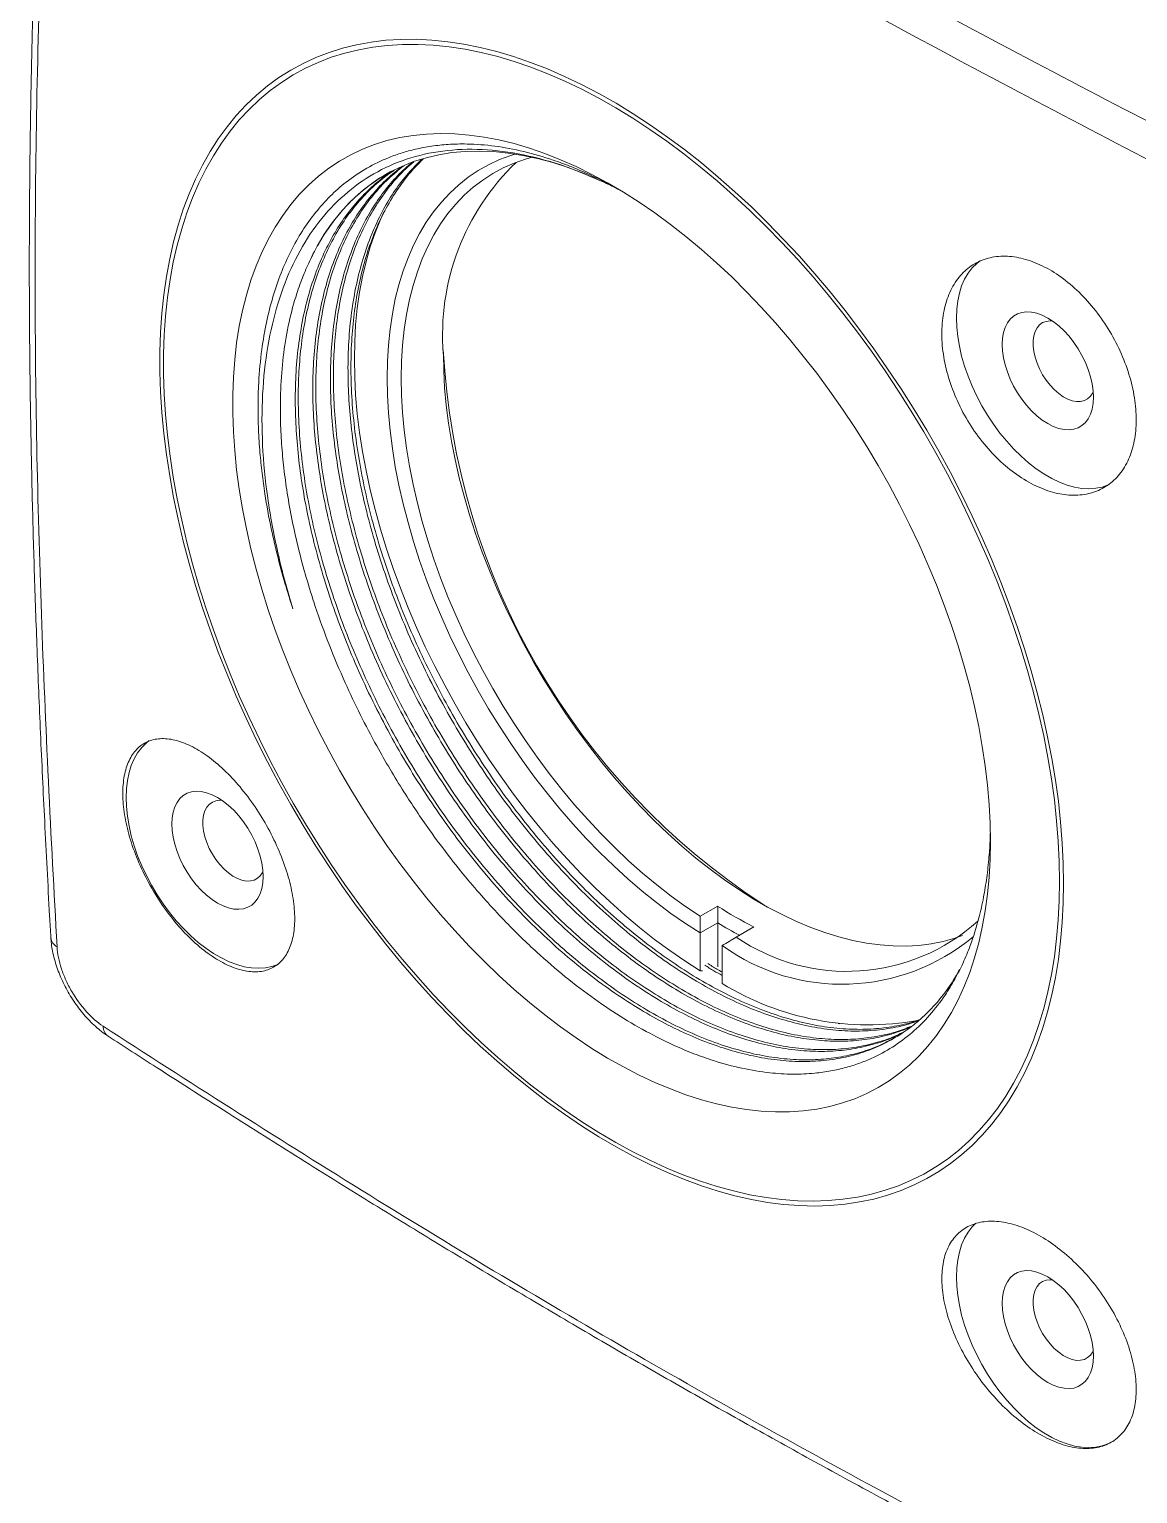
# Model space of a CAD drawing. Header units: inches. Extents: x 0.1 to 10.9, y 0 to 8.5.
# Drawn here: x 8.433 to 10.105, y 5.013 to 7.222 of the extents above; entities that cross this region are included whole.
import ezdxf

# ---------------------------------------------------------------- set-up
doc = ezdxf.new("R2010")
doc.units = ezdxf.units.IN
doc.header["$MEASUREMENT"] = 0

msp = doc.modelspace()

# ---------------------------------------------------------------- linework, layer by layer
at = {"color": 7, "linetype": 'Continuous', "lineweight": 18}
for p, q in [((8.9632, 6.9364), (8.9588, 6.9257)), ((9.4451, 5.8843), (9.4716, 5.8996)), ((9.4717, 5.8744), (9.4452, 5.8591)), ((9.4452, 5.8591), (9.4452, 5.8021)), ((9.4452, 5.8591), (9.4452, 5.8591)), ((9.4717, 5.8744), (9.4717, 5.8744)), ((9.4717, 5.8744), (9.4717, 5.8082)), ((9.5262, 5.8681), (9.4997, 5.8527)), ((9.4783, 5.84), (9.4783, 5.783)), ((9.4783, 5.84), (9.4783, 5.84)), ((9.4452, 5.8021), (9.4486, 5.8018)), ((9.6535, 5.7224), (9.6561, 5.722))]:
    msp.add_line(p, q, dxfattribs=at)
at = {"color": 7, "linetype": 'Continuous', "lineweight": 18, "flags": 128}
for points in [[(9.9935, 5.9337), (9.993, 5.904), (9.9915, 5.8749), (9.989, 5.8465), (9.9856, 5.8188), (9.9811, 5.7918), (9.9757, 5.7656), (9.9694, 5.7402), (9.9621, 5.7157), (9.9538, 5.692), (9.9446, 5.6693), (9.9345, 5.6475), (9.9235, 5.6267), (9.9116, 5.607), (9.8989, 5.5882), (9.8852, 5.5706), (9.8708, 5.554), (9.8555, 5.5386), (9.8395, 5.5243), (9.8227, 5.5111), (9.8051, 5.4992), (9.7869, 5.4884), (9.7679, 5.4789), (9.7483, 5.4706), (9.728, 5.4635), (9.7072, 5.4577), (9.6857, 5.4532), (9.6638, 5.4499), (9.6413, 5.4479), (9.6183, 5.4471), (9.5949, 5.4477), (9.5711, 5.4495), (9.5469, 5.4526), (9.5224, 5.4569), (9.4976, 5.4626), (9.4725, 5.4694), (9.4471, 5.4775), (9.4216, 5.4869), (9.3959, 5.4975), (9.3701, 5.5092), (9.3442, 5.5222), (9.3182, 5.5363), (9.2923, 5.5516), (9.2663, 5.568), (9.2405, 5.5855), (9.2147, 5.604), (9.1891, 5.6237), (9.1637, 5.6443), (9.1384, 5.6659), (9.1134, 5.6885), (9.0888, 5.712), (9.0644, 5.7364), (9.0404, 5.7617), (9.0168, 5.7878), (8.9936, 5.8147), (8.9709, 5.8423), (8.9486, 5.8706), (8.9269, 5.8996), (8.9058, 5.9291), (8.8852, 5.9593), (8.8653, 5.99), (8.846, 6.0212), (8.8274, 6.0529), (8.8095, 6.0849), (8.7923, 6.1173), (8.7759, 6.15), (8.7602, 6.1829), (8.7453, 6.2161), (8.7313, 6.2494), (8.7181, 6.2828), (8.7058, 6.3163), (8.6943, 6.3498), (8.6838, 6.3833), (8.6741, 6.4167), (8.6654, 6.45), (8.6576, 6.4831), (8.6508, 6.5159), (8.6449, 6.5485), (8.64, 6.5808), (8.636, 6.6127), (8.6331, 6.6442), (8.6311, 6.6752), (8.6301, 6.7057), (8.6301, 6.7357), (8.6311, 6.7651), (8.6331, 6.7939), (8.636, 6.8219), (8.64, 6.8493), (8.6449, 6.8759), (8.6508, 6.9017), (8.6576, 6.9267), (8.6654, 6.9508), (8.6741, 6.974), (8.6838, 6.9962), (8.6943, 7.0175), (8.7058, 7.0378), (8.7181, 7.057), (8.7313, 7.0752), (8.7453, 7.0924), (8.7602, 7.1084), (8.7759, 7.1232), (8.7923, 7.137), (8.8095, 7.1495), (8.8274, 7.1609), (8.846, 7.171), (8.8653, 7.1799), (8.8852, 7.1876), (8.9058, 7.1941), (8.9269, 7.1992), (8.9486, 7.2032), (8.9709, 7.2058), (8.9936, 7.2072), (9.0168, 7.2073), (9.0404, 7.2061), (9.0644, 7.2036), (9.0888, 7.1999), (9.1134, 7.1949), (9.1384, 7.1887), (9.1637, 7.1812), (9.1891, 7.1724), (9.2147, 7.1625), (9.2405, 7.1513), (9.2663, 7.1389), (9.2923, 7.1254), (9.3182, 7.1107), (9.3442, 7.0949), (9.3701, 7.0779), (9.3959, 7.0599), (9.4216, 7.0408), (9.4471, 7.0207), (9.4725, 6.9995), (9.4976, 6.9774), (9.5224, 6.9543), (9.5469, 6.9304), (9.5711, 6.9055), (9.5949, 6.8799), (9.6183, 6.8534), (9.6413, 6.8261), (9.6638, 6.7982), (9.6857, 6.7695), (9.7072, 6.7402), (9.728, 6.7103), (9.7483, 6.6799), (9.7679, 6.6489), (9.7869, 6.6175), (9.8051, 6.5857), (9.8227, 6.5535), (9.8395, 6.5209), (9.8555, 6.4881), (9.8708, 6.455), (9.8852, 6.4218), (9.8989, 6.3884), (9.9116, 6.3549), (9.9235, 6.3214), (9.9345, 6.2879), (9.9446, 6.2545), (9.9538, 6.2211), (9.9621, 6.188), (9.9694, 6.155), (9.9757, 6.1222), (9.9811, 6.0898), (9.9856, 6.0577), (9.989, 6.026), (9.9915, 5.9947), (9.993, 5.964), (9.9935, 5.9337)], [(9.9874, 5.9369), (9.9869, 5.9669), (9.9854, 5.9974), (9.983, 6.0284), (9.9796, 6.0599), (9.9752, 6.0917), (9.9698, 6.1238), (9.9635, 6.1563), (9.9563, 6.189), (9.9481, 6.2219), (9.939, 6.255), (9.9289, 6.2881), (9.918, 6.3213), (9.9062, 6.3546), (9.8936, 6.3877), (9.8801, 6.4208), (9.8658, 6.4538), (9.8506, 6.4866), (9.8347, 6.5191), (9.8181, 6.5514), (9.8007, 6.5833), (9.7825, 6.6149), (9.7637, 6.6461), (9.7443, 6.6767), (9.7242, 6.7069), (9.7035, 6.7366), (9.6823, 6.7656), (9.6605, 6.794), (9.6382, 6.8217), (9.6155, 6.8487), (9.5923, 6.875), (9.5686, 6.9005), (9.5447, 6.9251), (9.5203, 6.9488), (9.4957, 6.9717), (9.4708, 6.9936), (9.4457, 7.0146), (9.4204, 7.0345), (9.3949, 7.0535), (9.3693, 7.0714), (9.3436, 7.0882), (9.3179, 7.1039), (9.2922, 7.1184), (9.2665, 7.1319), (9.2408, 7.1441), (9.2153, 7.1552), (9.1899, 7.1651), (9.1647, 7.1737), (9.1397, 7.1812), (9.1149, 7.1874), (9.0904, 7.1923), (9.0663, 7.196), (9.0425, 7.1984), (9.019, 7.1996), (8.9961, 7.1995), (8.9735, 7.1981), (8.9515, 7.1955), (8.93, 7.1916), (8.909, 7.1865), (8.8886, 7.1801), (8.8689, 7.1725), (8.8497, 7.1637), (8.8313, 7.1536), (8.8135, 7.1423), (8.7965, 7.1299), (8.7802, 7.1163), (8.7647, 7.1016), (8.7499, 7.0857), (8.736, 7.0687), (8.7229, 7.0507), (8.7107, 7.0316), (8.6994, 7.0115), (8.6889, 6.9904), (8.6793, 6.9683), (8.6707, 6.9453), (8.663, 6.9214), (8.6562, 6.8966), (8.6503, 6.8711), (8.6455, 6.8447), (8.6416, 6.8176), (8.6386, 6.7897), (8.6367, 6.7612), (8.6357, 6.7321), (8.6357, 6.7024), (8.6367, 6.6721), (8.6386, 6.6413), (8.6416, 6.6101), (8.6455, 6.5785), (8.6503, 6.5465), (8.6562, 6.5142), (8.663, 6.4816), (8.6707, 6.4488), (8.6793, 6.4158), (8.6889, 6.3827), (8.6994, 6.3495), (8.7107, 6.3163), (8.7229, 6.2831), (8.736, 6.2499), (8.7499, 6.2169), (8.7647, 6.184), (8.7802, 6.1513), (8.7965, 6.1189), (8.8135, 6.0868), (8.8313, 6.0551), (8.8497, 6.0237), (8.8689, 5.9928), (8.8886, 5.9623), (8.909, 5.9324), (8.93, 5.9031), (8.9515, 5.8743), (8.9735, 5.8463), (8.9961, 5.8189), (9.019, 5.7923), (9.0425, 5.7664), (9.0663, 5.7413), (9.0904, 5.7171), (9.1149, 5.6938), (9.1397, 5.6714), (9.1647, 5.65), (9.1899, 5.6295), (9.2153, 5.6101), (9.2408, 5.5917), (9.2665, 5.5743), (9.2922, 5.5581), (9.3179, 5.5429), (9.3436, 5.5289), (9.3693, 5.5161), (9.3949, 5.5044), (9.4204, 5.4939), (9.4457, 5.4847), (9.4708, 5.4766), (9.4957, 5.4698), (9.5203, 5.4642), (9.5447, 5.4599), (9.5686, 5.4568), (9.5923, 5.455), (9.6155, 5.4545), (9.6382, 5.4552), (9.6605, 5.4572), (9.6823, 5.4605), (9.7035, 5.465), (9.7242, 5.4708), (9.7443, 5.4778), (9.7637, 5.486), (9.7825, 5.4954), (9.8007, 5.5061), (9.8181, 5.5179), (9.8347, 5.531), (9.8506, 5.5451), (9.8658, 5.5605), (9.8801, 5.5769), (9.8936, 5.5944), (9.9062, 5.613), (9.918, 5.6326), (9.9289, 5.6532), (9.939, 5.6748), (9.9481, 5.6973), (9.9563, 5.7208), (9.9635, 5.7451), (9.9698, 5.7703), (9.9752, 5.7963), (9.9796, 5.823), (9.983, 5.8505), (9.9854, 5.8787), (9.9869, 5.9075), (9.9874, 5.9369)], [(9.8832, 5.9971), (9.8827, 5.9699), (9.8812, 5.9433), (9.8787, 5.9174), (9.8753, 5.8923), (9.8708, 5.8678), (9.8654, 5.8442), (9.8591, 5.8214), (9.8518, 5.7995), (9.8436, 5.7785), (9.8344, 5.7584), (9.8243, 5.7393), (9.8134, 5.7213), (9.8016, 5.7042), (9.7889, 5.6883), (9.7754, 5.6735), (9.7611, 5.6598), (9.746, 5.6473), (9.7302, 5.6359), (9.7136, 5.6257), (9.6964, 5.6168), (9.6785, 5.609), (9.6599, 5.6026), (9.6407, 5.5973), (9.621, 5.5934), (9.6008, 5.5907), (9.58, 5.5893), (9.5588, 5.5891), (9.5371, 5.5903), (9.5151, 5.5927), (9.4927, 5.5964), (9.4699, 5.6013), (9.447, 5.6075), (9.4237, 5.615), (9.4003, 5.6237), (9.3768, 5.6336), (9.3531, 5.6447), (9.3293, 5.657), (9.3055, 5.6704), (9.2818, 5.685), (9.258, 5.7007), (9.2344, 5.7175), (9.2109, 5.7353), (9.1876, 5.7542), (9.1645, 5.774), (9.1416, 5.7948), (9.1191, 5.8165), (9.0968, 5.8392), (9.075, 5.8626), (9.0535, 5.8869), (9.0325, 5.9119), (9.012, 5.9376), (8.992, 5.9641), (8.9726, 5.9911), (8.9537, 6.0187), (8.9355, 6.0469), (8.9179, 6.0755), (8.901, 6.1046), (8.8848, 6.1341), (8.8693, 6.1639), (8.8546, 6.194), (8.8407, 6.2243), (8.8276, 6.2548), (8.8154, 6.2854), (8.804, 6.3161), (8.7935, 6.3468), (8.7839, 6.3775), (8.7752, 6.4081), (8.7674, 6.4385), (8.7606, 6.4688), (8.7547, 6.4988), (8.7498, 6.5285), (8.7458, 6.5578), (8.7429, 6.5868), (8.7409, 6.6153), (8.7399, 6.6433), (8.7399, 6.6708), (8.7409, 6.6977), (8.7429, 6.7239), (8.7458, 6.7495), (8.7498, 6.7743), (8.7547, 6.7983), (8.7606, 6.8215), (8.7674, 6.8439), (8.7752, 6.8654), (8.7839, 6.8859), (8.7935, 6.9055), (8.804, 6.9241), (8.8154, 6.9416), (8.8276, 6.9581), (8.8407, 6.9735), (8.8546, 6.9877), (8.8693, 7.0008), (8.8848, 7.0128), (8.901, 7.0236), (8.9179, 7.0331), (8.9355, 7.0415), (8.9537, 7.0486), (8.9726, 7.0544), (8.992, 7.059), (9.012, 7.0623), (9.0325, 7.0644), (9.0535, 7.0652), (9.075, 7.0647), (9.0968, 7.0629), (9.1191, 7.0598), (9.1416, 7.0555), (9.1645, 7.0499), (9.1876, 7.0431), (9.2109, 7.035), (9.2344, 7.0257), (9.258, 7.0152), (9.2818, 7.0035), (9.3055, 6.9907), (9.3293, 6.9767), (9.3531, 6.9615), (9.3768, 6.9453), (9.4003, 6.928), (9.4237, 6.9096), (9.447, 6.8903), (9.4699, 6.8699), (9.4927, 6.8487), (9.5151, 6.8265), (9.5371, 6.8034), (9.5588, 6.7796), (9.58, 6.7549), (9.6008, 6.7295), (9.621, 6.7035), (9.6407, 6.6767), (9.6599, 6.6494), (9.6785, 6.6215), (9.6964, 6.5931), (9.7136, 6.5642), (9.7302, 6.5349), (9.746, 6.5053), (9.7611, 6.4753), (9.7754, 6.4451), (9.7889, 6.4147), (9.8016, 6.3841), (9.8134, 6.3535), (9.8243, 6.3228), (9.8344, 6.2921), (9.8436, 6.2614), (9.8518, 6.2309), (9.8591, 6.2006), (9.8654, 6.1704), (9.8708, 6.1406), (9.8753, 6.111), (9.8787, 6.0818), (9.8812, 6.0531), (9.8827, 6.0248), (9.8832, 5.9971)], [(9.2924, 6.9949), (9.269, 7.0049), (9.2458, 7.0137), (9.2227, 7.0212), (9.1999, 7.0273), (9.1774, 7.0322), (9.1553, 7.0357), (9.1335, 7.0378), (9.1121, 7.0387), (9.0912, 7.0382), (9.0707, 7.0363), (9.0509, 7.0331), (9.0316, 7.0286), (9.0129, 7.0227), (8.9949, 7.0156), (8.9775, 7.0071), (8.9609, 6.9974), (8.9451, 6.9864), (8.93, 6.9741), (8.9157, 6.9607), (8.9023, 6.946), (8.8898, 6.9302), (8.8781, 6.9132), (8.8674, 6.8952), (8.8576, 6.8761)], [(9.4452, 5.8591), (9.4231, 5.8733), (9.4011, 5.8886), (9.3793, 5.9049), (9.3576, 5.9223), (9.3361, 5.9407), (9.3149, 5.9601), (9.294, 5.9804), (9.2734, 6.0016), (9.2532, 6.0236), (9.2334, 6.0464), (9.2141, 6.07), (9.1953, 6.0943), (9.177, 6.1192), (9.1594, 6.1447), (9.1423, 6.1708), (9.1259, 6.1974), (9.1102, 6.2244), (9.0952, 6.2518), (9.081, 6.2795), (9.0675, 6.3075), (9.0548, 6.3358), (9.043, 6.3641), (9.032, 6.3926), (9.0219, 6.4212), (9.0127, 6.4497), (9.0044, 6.4781), (8.9971, 6.5064), (8.9907, 6.5346), (8.9852, 6.5624), (8.9808, 6.59), (8.9773, 6.6172), (8.9748, 6.644), (8.9733, 6.6703), (8.9728, 6.6961), (8.9733, 6.7214), (8.9748, 6.746), (8.9773, 6.7699), (8.9808, 6.7931), (8.9852, 6.8155), (8.9907, 6.8371), (8.9971, 6.8578), (9.0044, 6.8776), (9.0127, 6.8965), (9.0219, 6.9144), (9.032, 6.9313), (9.043, 6.9471), (9.0548, 6.9618), (9.0675, 6.9754), (9.081, 6.9879), (9.0952, 6.9992), (9.1102, 7.0093), (9.1259, 7.0181), (9.1423, 7.0258), (9.1594, 7.0321), (9.1658, 7.0342)], [(9.1915, 7.0293), (9.1816, 7.0265), (9.1645, 7.0205), (9.148, 7.0132), (9.1322, 7.0048), (9.1172, 6.995), (9.1028, 6.9841), (9.0893, 6.972), (9.0766, 6.9587), (9.0647, 6.9443), (9.0536, 6.9288), (9.0435, 6.9122), (9.0342, 6.8946), (9.0259, 6.8759), (9.0185, 6.8564), (9.012, 6.8359), (9.0065, 6.8145), (9.002, 6.7923), (8.9985, 6.7693), (8.996, 6.7456), (8.9945, 6.7212), (8.994, 6.6961), (8.9945, 6.6705), (8.996, 6.6444), (8.9985, 6.6178), (9.002, 6.5907), (9.0065, 6.5633), (9.012, 6.5356), (9.0185, 6.5077), (9.0259, 6.4796), (9.0342, 6.4513), (9.0435, 6.423), (9.0536, 6.3947), (9.0647, 6.3664), (9.0766, 6.3383), (9.0893, 6.3103), (9.1028, 6.2825), (9.1172, 6.2551), (9.1322, 6.2279), (9.148, 6.2012), (9.1645, 6.175), (9.1816, 6.1492), (9.1993, 6.1241), (9.2176, 6.0995), (9.2364, 6.0757), (9.2558, 6.0525), (9.2756, 6.0301), (9.2957, 6.0086), (9.3163, 5.9879), (9.3372, 5.9681), (9.3584, 5.9493), (9.3798, 5.9315), (9.4014, 5.9147), (9.4232, 5.8989), (9.4451, 5.8843)], [(8.9688, 6.948), (8.9629, 6.9353), (8.9547, 6.9152), (8.9474, 6.8941), (8.9411, 6.8722), (8.9357, 6.8495), (8.9313, 6.8259), (8.9279, 6.8016), (8.9254, 6.7766), (8.924, 6.7509), (8.9235, 6.7246), (8.924, 6.6977), (8.9254, 6.6704), (8.9279, 6.6425), (8.9313, 6.6142), (8.9357, 6.5856), (8.9411, 6.5566), (8.9474, 6.5274), (8.9547, 6.498), (8.9629, 6.4684), (8.972, 6.4387), (8.982, 6.409), (8.9929, 6.3793), (9.0046, 6.3497), (9.0172, 6.3201), (9.0305, 6.2908), (9.0447, 6.2616), (9.0597, 6.2328), (9.0753, 6.2042), (9.0917, 6.1761), (9.1088, 6.1484), (9.1265, 6.1212), (9.1448, 6.0945), (9.1637, 6.0684), (9.1831, 6.0429), (9.2031, 6.0181), (9.2235, 5.9941), (9.2443, 5.9708), (9.2656, 5.9483), (9.2872, 5.9266), (9.3092, 5.9059), (9.3314, 5.8861), (9.3538, 5.8672), (9.3765, 5.8494), (9.3993, 5.8326), (9.4222, 5.8168), (9.4452, 5.8021)], [(9.8675, 6.8731), (9.8624, 6.8692), (9.8554, 6.8623), (9.8493, 6.8543), (9.844, 6.8453), (9.8397, 6.8353), (9.8362, 6.8243), (9.8338, 6.8126), (9.8323, 6.8), (9.8318, 6.7868), (9.8323, 6.773), (9.8338, 6.7587), (9.8362, 6.7441), (9.8397, 6.7292), (9.844, 6.7141), (9.8493, 6.699), (9.8554, 6.684), (9.8624, 6.6691), (9.8701, 6.6545), (9.8786, 6.6403), (9.8877, 6.6265), (9.8974, 6.6133), (9.9076, 6.6009), (9.9183, 6.5891), (9.9293, 6.5783), (9.9406, 6.5683), (9.9522, 6.5594), (9.9638, 6.5515), (9.9755, 6.5447), (9.9872, 6.5391), (9.9987, 6.5348), (10.01, 6.5316), (10.0211, 6.5298), (10.0317, 6.5292), (10.042, 6.5299), (10.0517, 6.5318), (10.0608, 6.5351), (10.0626, 6.5359)], [(10.0386, 6.6674), (10.0381, 6.6772), (10.0366, 6.6876), (10.0341, 6.6982), (10.0307, 6.7089), (10.0264, 6.7196), (10.0212, 6.7302), (10.0153, 6.7404), (10.0088, 6.7501), (10.0017, 6.7592), (9.9941, 6.7675), (9.9861, 6.7749), (9.9779, 6.7814), (9.9696, 6.7868), (9.9613, 6.791), (9.9531, 6.794), (9.9452, 6.7957), (9.9376, 6.7962), (9.9305, 6.7953), (9.9239, 6.7931), (9.918, 6.7897), (9.9129, 6.7851), (9.9086, 6.7794), (9.9052, 6.7726), (9.9027, 6.7649), (9.9012, 6.7563), (9.9007, 6.747), (9.9012, 6.7371), (9.9027, 6.7268), (9.9052, 6.7161), (9.9086, 6.7054), (9.9129, 6.6947), (9.918, 6.6842), (9.9239, 6.674), (9.9305, 6.6643), (9.9376, 6.6552), (9.9452, 6.6468), (9.9531, 6.6394), (9.9613, 6.6329), (9.9696, 6.6275), (9.9779, 6.6233), (9.9861, 6.6203), (9.9941, 6.6186), (10.0017, 6.6182), (10.0088, 6.619), (10.0153, 6.6212), (10.0212, 6.6246), (10.0264, 6.6292), (10.0307, 6.6349), (10.0341, 6.6417), (10.0366, 6.6495), (10.0381, 6.6581), (10.0386, 6.6674)], [(9.9765, 6.7824), (9.973, 6.7825), (9.9672, 6.7818), (9.9619, 6.7798), (9.9573, 6.7765), (9.9535, 6.772), (9.9505, 6.7665), (9.9486, 6.76), (9.9476, 6.7528), (9.9476, 6.7448), (9.9486, 6.7363), (9.9505, 6.7276), (9.9535, 6.7187), (9.9573, 6.7099), (9.9619, 6.7013), (9.9672, 6.6931), (9.973, 6.6856), (9.9794, 6.6788), (9.9861, 6.673), (9.9929, 6.6681), (9.9998, 6.6644), (10.0066, 6.662), (10.0131, 6.6608), (10.0192, 6.6609), (10.0248, 6.6623), (10.0298, 6.6649), (10.034, 6.6688), (10.0374, 6.6738), (10.0382, 6.6755)], [(9.8409, 5.8551), (9.8294, 5.8511), (9.8119, 5.8462), (9.7938, 5.8426), (9.7752, 5.8403), (9.7561, 5.8392), (9.7365, 5.8395), (9.7166, 5.841), (9.6962, 5.8438), (9.6755, 5.8478), (9.6546, 5.8531), (9.6333, 5.8597), (9.6119, 5.8675), (9.5903, 5.8765), (9.5687, 5.8868), (9.5469, 5.8982), (9.5251, 5.9108), (9.5034, 5.9245), (9.4817, 5.9393), (9.4601, 5.9552), (9.4387, 5.9721), (9.4175, 5.99), (9.3965, 6.0089), (9.3758, 6.0287), (9.3555, 6.0494), (9.3355, 6.071), (9.3159, 6.0933), (9.2968, 6.1164), (9.2782, 6.1402), (9.2602, 6.1647), (9.2427, 6.1898), (9.2258, 6.2154), (9.2095, 6.2415), (9.1939, 6.2681), (9.1791, 6.295), (9.1649, 6.3223), (9.1516, 6.3499), (9.139, 6.3777), (9.1273, 6.4057), (9.1164, 6.4337), (9.1064, 6.4618), (9.0973, 6.4899), (9.089, 6.518), (9.0817, 6.5459), (9.0754, 6.5736), (9.07, 6.6011), (9.0656, 6.6283), (9.0621, 6.6551), (9.0596, 6.6815), (9.0582, 6.7075), (9.0577, 6.7329)], [(8.6141, 6.1492), (8.6096, 6.1457), (8.6027, 6.1389), (8.5965, 6.1309), (8.5913, 6.1219), (8.5869, 6.1119), (8.5835, 6.1009), (8.581, 6.0891), (8.5795, 6.0766), (8.579, 6.0634), (8.5795, 6.0496), (8.581, 6.0353), (8.5835, 6.0207), (8.5869, 6.0058), (8.5913, 5.9907), (8.5965, 5.9756), (8.6027, 5.9605), (8.6096, 5.9457), (8.6174, 5.9311), (8.6258, 5.9168), (8.6349, 5.9031), (8.6446, 5.8899), (8.6548, 5.8774), (8.6655, 5.8657), (8.6765, 5.8548), (8.6879, 5.8449), (8.6994, 5.8359), (8.7111, 5.8281), (8.7228, 5.8213), (8.7344, 5.8157), (8.746, 5.8113), (8.7573, 5.8082), (8.7683, 5.8063), (8.779, 5.8057), (8.7892, 5.8064), (8.7989, 5.8084), (8.808, 5.8116), (8.8084, 5.8118)], [(8.7859, 5.944), (8.7854, 5.9539), (8.7839, 5.9642), (8.7814, 5.9748), (8.778, 5.9855), (8.7737, 5.9963), (8.7686, 6.0068), (8.7627, 6.017), (8.7561, 6.0267), (8.749, 6.0358), (8.7414, 6.0441), (8.7335, 6.0516), (8.7253, 6.058), (8.717, 6.0634), (8.7087, 6.0676), (8.7005, 6.0706), (8.6925, 6.0723), (8.6849, 6.0728), (8.6778, 6.0719), (8.6713, 6.0698), (8.6654, 6.0664), (8.6602, 6.0618), (8.6559, 6.056), (8.6525, 6.0492), (8.65, 6.0415), (8.6485, 6.0329), (8.648, 6.0236), (8.6485, 6.0137), (8.65, 6.0034), (8.6525, 5.9928), (8.6559, 5.982), (8.6602, 5.9713), (8.6654, 5.9608), (8.6713, 5.9506), (8.6778, 5.9409), (8.6849, 5.9318), (8.6925, 5.9235), (8.7005, 5.916), (8.7087, 5.9096), (8.717, 5.9042), (8.7253, 5.9), (8.7335, 5.897), (8.7414, 5.8952), (8.749, 5.8948), (8.7561, 5.8957), (8.7627, 5.8978), (8.7686, 5.9012), (8.7737, 5.9058), (8.778, 5.9116), (8.7814, 5.9183), (8.7839, 5.9261), (8.7854, 5.9347), (8.7859, 5.944)], [(8.7239, 6.059), (8.7204, 6.0592), (8.7145, 6.0584), (8.7092, 6.0564), (8.7046, 6.0531), (8.7008, 6.0487), (8.6979, 6.0432), (8.6959, 6.0367), (8.6949, 6.0294), (8.6949, 6.0214), (8.6959, 6.013), (8.6979, 6.0042), (8.7008, 5.9953), (8.7046, 5.9865), (8.7092, 5.9779), (8.7145, 5.9698), (8.7204, 5.9622), (8.7268, 5.9554), (8.7334, 5.9496), (8.7403, 5.9448), (8.7472, 5.9411), (8.7539, 5.9386), (8.7605, 5.9374), (8.7666, 5.9375), (8.7722, 5.9389), (8.7771, 5.9416), (8.7814, 5.9454), (8.7847, 5.9504), (8.7856, 5.9522)], [(9.8609, 5.4212), (9.8554, 5.4157), (9.8493, 5.4077), (9.844, 5.3987), (9.8397, 5.3887), (9.8362, 5.3777), (9.8338, 5.3659), (9.8323, 5.3534), (9.8318, 5.3402), (9.8323, 5.3264), (9.8338, 5.3121), (9.8362, 5.2975), (9.8397, 5.2826), (9.844, 5.2675), (9.8493, 5.2524), (9.8554, 5.2374), (9.8624, 5.2225), (9.8701, 5.2079), (9.8786, 5.1936), (9.8877, 5.1799), (9.8974, 5.1667), (9.9076, 5.1542), (9.9183, 5.1425), (9.9293, 5.1316), (9.9406, 5.1217), (9.9522, 5.1127), (9.9638, 5.1049), (9.9755, 5.0981), (9.9872, 5.0925), (9.9987, 5.0881), (10.01, 5.085), (10.0211, 5.0831), (10.0317, 5.0826), (10.042, 5.0832), (10.0517, 5.0852), (10.0608, 5.0884), (10.0672, 5.0917)], [(10.0386, 5.2209), (10.0381, 5.2307), (10.0366, 5.2411), (10.0341, 5.2517), (10.0307, 5.2624), (10.0264, 5.2731), (10.0212, 5.2837), (10.0153, 5.2939), (10.0088, 5.3036), (10.0017, 5.3127), (9.9941, 5.321), (9.9861, 5.3284), (9.9779, 5.3349), (9.9696, 5.3403), (9.9613, 5.3445), (9.9531, 5.3475), (9.9452, 5.3492), (9.9376, 5.3496), (9.9305, 5.3488), (9.9239, 5.3466), (9.918, 5.3432), (9.9129, 5.3386), (9.9086, 5.3329), (9.9052, 5.3261), (9.9027, 5.3184), (9.9012, 5.3098), (9.9007, 5.3005), (9.9012, 5.2906), (9.9027, 5.2803), (9.9052, 5.2696), (9.9086, 5.2589), (9.9129, 5.2482), (9.918, 5.2377), (9.9239, 5.2275), (9.9305, 5.2177), (9.9376, 5.2087), (9.9452, 5.2003), (9.9531, 5.1929), (9.9613, 5.1864), (9.9696, 5.181), (9.9779, 5.1768), (9.9861, 5.1738), (9.9941, 5.1721), (10.0017, 5.1717), (10.0088, 5.1725), (10.0153, 5.1747), (10.0212, 5.1781), (10.0264, 5.1827), (10.0307, 5.1884), (10.0341, 5.1952), (10.0366, 5.203), (10.0381, 5.2116), (10.0386, 5.2209)], [(9.9765, 5.3359), (9.973, 5.336), (9.9672, 5.3353), (9.9619, 5.3332), (9.9573, 5.33), (9.9535, 5.3255), (9.9505, 5.32), (9.9486, 5.3135), (9.9476, 5.3063), (9.9476, 5.2983), (9.9486, 5.2898), (9.9505, 5.2811), (9.9535, 5.2722), (9.9573, 5.2634), (9.9619, 5.2548), (9.9672, 5.2466), (9.973, 5.2391), (9.9794, 5.2323), (9.9861, 5.2265), (9.9929, 5.2216), (9.9998, 5.2179), (10.0066, 5.2155), (10.0131, 5.2143), (10.0192, 5.2144), (10.0248, 5.2158), (10.0298, 5.2184), (10.034, 5.2223), (10.0374, 5.2273), (10.0382, 5.229)]]:
    msp.add_lwpolyline(points, dxfattribs=at)
at = {"color": 7, "linetype": 'Continuous', "lineweight": 18}
for centre, radius, start, end in [((9.417, 6.7615), 0.3605, 133.8051, 184.5521), ((10.1208, 6.7943), 1.0646, 182.9825, 237.0121), ((9.8172, 6.4352), 0.6375, 237.169, 242.8364), ((9.6666, 6.0965), 0.2954, 235.599, 311.9715), ((9.814, 6.4291), 0.6518, 238.3202, 241.6851), ((9.6591, 6.0909), 0.3092, 234.2337, 309.82), ((9.699, 6.1415), 0.421, 238.3826, 280.1835)]:
    msp.add_arc(centre, radius, start, end, dxfattribs=at)
at = {"color": 8, "linetype": 'Continuous', "lineweight": 18}
for centre, radius, start, end in [((8.4839, 5.8541), 0.0185, 186.3409, 240.8924), ((8.5627, 5.7182), 0.0184, 179.3319, 234.0533)]:
    msp.add_arc(centre, radius, start, end, dxfattribs=at)
at = {"color": 7, "linetype": 'Continuous', "lineweight": 18}
for points, knots in [([(8.5723, 7.9824), (8.7006, 7.8994), (8.83, 7.8171), (9.0928, 7.6546), (9.2263, 7.5745), (9.4986, 7.4173), (9.6374, 7.3402), (9.9191, 7.1883), (10.0619, 7.1135), (10.2057, 7.0394)], [0, 0, 0, 0, 0.25, 0.25, 0.5, 0.5, 0.75, 0.75, 1, 1, 1, 1]), ([(10.1808, 6.9947), (10.0368, 7.0691), (9.8938, 7.1441), (9.6117, 7.2965), (9.3337, 7.4511), (9.0661, 7.6115), (8.8026, 7.7741), (8.6729, 7.8564), (8.5443, 7.9394)], [0, 0, 0, 0, 0.25, 0.25, 0.5, 0.75, 0.75, 1, 1, 1, 1]), ([(8.4655, 7.9137), (8.4647, 7.8984), (8.4611, 7.8308), (8.4556, 7.7159), (8.4492, 7.5725), (8.4441, 7.4398), (8.44, 7.3156), (8.4368, 7.1942), (8.4345, 7.0749), (8.4332, 6.9575), (8.4329, 6.8456), (8.4335, 6.7372), (8.435, 6.6291), (8.4373, 6.5184), (8.4405, 6.4036), (8.4447, 6.2838), (8.4499, 6.1579), (8.4563, 6.0241), (8.4616, 5.9213), (8.4649, 5.8629), (8.4655, 5.852)], [0, 0, 0, 0, 0.021682, 0.095397, 0.162704, 0.225261, 0.284132, 0.340031, 0.399258, 0.455659, 0.509634, 0.561554, 0.613791, 0.667983, 0.724414, 0.783495, 0.845788, 0.912087, 0.983596, 1, 1, 1, 1]), ([(8.4749, 7.8993), (8.4656, 7.7225), (8.4573, 7.5462), (8.4453, 7.196), (8.4418, 7.0222), (8.4418, 6.6784), (8.4453, 6.5083), (8.4573, 6.1713), (8.4656, 6.0042), (8.4749, 5.8379)], [0, 0, 0, 0, 0.25, 0.25, 0.5, 0.5, 0.75, 0.75, 1, 1, 1, 1]), ([(9.3209, 6.9814), (9.3146, 6.9849), (9.2987, 6.9937), (9.2744, 7.0051), (9.2482, 7.0162), (9.2167, 7.0277), (9.1788, 7.0387), (9.1353, 7.0469), (9.0974, 7.0498), (9.0658, 7.0491), (9.0398, 7.0464), (9.0166, 7.042), (8.9952, 7.0362), (8.9703, 7.0273), (8.9416, 7.0134), (8.9121, 6.9934), (8.8865, 6.9709), (8.8645, 6.9464), (8.8446, 6.9186), (8.8272, 6.888), (8.8123, 6.8547), (8.8001, 6.819), (8.7904, 6.7805), (8.783, 6.7375), (8.779, 6.6947), (8.7778, 6.654), (8.7786, 6.6187), (8.7807, 6.5853), (8.784, 6.5529), (8.7892, 6.5147), (8.797, 6.4721), (8.808, 6.425), (8.819, 6.3847), (8.8272, 6.359), (8.8307, 6.3479)], [0, 0, 0, 0, 0.017014, 0.04343, 0.066121, 0.088813, 0.130193, 0.171861, 0.213241, 0.2421, 0.268536, 0.294973, 0.317683, 0.340393, 0.381773, 0.423439, 0.458416, 0.493565, 0.529244, 0.565106, 0.600083, 0.635409, 0.670911, 0.706772, 0.748364, 0.77737, 0.803941, 0.830512, 0.853338, 0.876165, 0.91459, 0.945593, 0.976596, 1, 1, 1, 1]), ([(8.8307, 6.3479), (8.822, 6.3763), (8.8144, 6.4046), (8.8017, 6.4608), (8.7966, 6.4883), (8.7889, 6.5424), (8.7863, 6.569), (8.7838, 6.6211), (8.7837, 6.6468), (8.7864, 6.6966), (8.789, 6.7206), (8.7968, 6.7668), (8.802, 6.7888), (8.8212, 6.8511), (8.8387, 6.8878), (8.8724, 6.9356), (8.8847, 6.95), (8.9115, 6.9759), (8.9259, 6.9874), (8.9716, 7.0168), (9.0055, 7.03), (9.0616, 7.0399), (9.0811, 7.0415), (9.1211, 7.0413), (9.1418, 7.0394), (9.2048, 7.0288), (9.248, 7.0152), (9.2924, 6.9949)], [0, 0, 0, 0, 0.0625, 0.0625, 0.125, 0.125, 0.1875, 0.1875, 0.25, 0.25, 0.3125, 0.3125, 0.375, 0.375, 0.5, 0.5, 0.5625, 0.5625, 0.625, 0.625, 0.75, 0.75, 0.8125, 0.8125, 0.875, 0.875, 1, 1, 1, 1]), ([(9.7745, 5.7269), (9.7696, 5.7251), (9.7547, 5.7196), (9.728, 5.7142), (9.6945, 5.7107), (9.6592, 5.7111), (9.6232, 5.7153), (9.5869, 5.723), (9.5505, 5.7339), (9.5136, 5.7481), (9.4765, 5.7655), (9.4388, 5.7863), (9.4007, 5.8105), (9.3626, 5.838), (9.3254, 5.8679), (9.2889, 5.9004), (9.2531, 5.9355), (9.2185, 5.9729), (9.1853, 6.012), (9.1536, 6.0527), (9.1232, 6.0954), (9.0942, 6.1399), (9.0663, 6.1867), (9.0399, 6.2356), (9.0153, 6.2863), (8.9932, 6.3373), (8.9738, 6.3883), (8.9571, 6.4388), (8.9434, 6.4875), (8.9326, 6.5343), (8.9242, 6.5795), (8.9182, 6.6243), (8.9146, 6.6687), (8.9134, 6.7132), (8.9149, 6.7575), (8.9195, 6.801), (8.9271, 6.8424), (8.9376, 6.8816), (8.9509, 6.9179), (8.9667, 6.9507), (8.9846, 6.9798), (9.0036, 7.005), (9.0178, 7.0191), (9.0246, 7.0259)], [0, 0, 0, 0, 0.012498, 0.037634, 0.063058, 0.088704, 0.114504, 0.138907, 0.163324, 0.187692, 0.211953, 0.236046, 0.261354, 0.286348, 0.31097, 0.33525, 0.359815, 0.384759, 0.408575, 0.432626, 0.456856, 0.481206, 0.505617, 0.531506, 0.557323, 0.582995, 0.608454, 0.633635, 0.658477, 0.681538, 0.704455, 0.727724, 0.751318, 0.775188, 0.800747, 0.82649, 0.852346, 0.878244, 0.904111, 0.929874, 0.954007, 0.97793, 1, 1, 1, 1]), ([(9.0272, 7.0267), (9.0197, 7.0191), (9.0046, 7.0035), (8.9846, 6.9758), (8.9666, 6.9447), (8.9516, 6.9111), (8.9394, 6.8754), (8.9301, 6.838), (8.9234, 6.7986), (8.9193, 6.7575), (8.9178, 6.714), (8.9191, 6.6686), (8.9232, 6.6215), (8.93, 6.574), (8.9394, 6.5259), (8.9513, 6.477), (8.9658, 6.428), (8.9825, 6.3793), (9.0013, 6.3312), (9.0225, 6.2831), (9.0458, 6.2354), (9.0718, 6.1874), (9.1003, 6.1397), (9.1312, 6.0927), (9.1637, 6.0477), (9.1975, 6.0051), (9.2323, 5.965), (9.2671, 5.9285), (9.3017, 5.8954), (9.3361, 5.8653), (9.3714, 5.8373), (9.4074, 5.8117), (9.4448, 5.788), (9.4833, 5.7669), (9.5226, 5.7488), (9.5616, 5.7342), (9.6001, 5.7233), (9.6376, 5.7163), (9.6732, 5.7133), (9.7068, 5.7138), (9.738, 5.7178), (9.7612, 5.7228), (9.7734, 5.7274), (9.7764, 5.7285)], [0, 0, 0, 0, 0.024502, 0.050033, 0.075788, 0.101698, 0.126205, 0.150725, 0.175197, 0.199561, 0.223757, 0.249172, 0.274273, 0.298999, 0.323382, 0.348051, 0.373101, 0.397019, 0.421171, 0.445504, 0.469958, 0.494473, 0.520472, 0.546398, 0.57218, 0.597747, 0.623035, 0.647982, 0.671141, 0.694155, 0.717523, 0.741218, 0.76519, 0.790857, 0.816709, 0.842675, 0.868683, 0.89466, 0.920532, 0.944768, 0.968792, 0.99255, 1, 1, 1, 1]), ([(9.8367, 5.804), (9.8324, 5.7965), (9.8227, 5.7795), (9.8049, 5.7563), (9.784, 5.7342), (9.7614, 5.7152), (9.7368, 5.699), (9.7098, 5.6856), (9.6802, 5.6751), (9.6485, 5.6682), (9.6149, 5.6648), (9.5797, 5.6652), (9.5437, 5.6694), (9.5073, 5.6771), (9.4709, 5.688), (9.4341, 5.7022), (9.397, 5.7196), (9.3593, 5.7404), (9.3212, 5.7646), (9.283, 5.792), (9.2458, 5.822), (9.2094, 5.8545), (9.1736, 5.8896), (9.139, 5.9269), (9.1057, 5.9661), (9.0741, 6.0068), (9.0436, 6.0495), (9.0146, 6.094), (8.9867, 6.1408), (8.9603, 6.1897), (8.9357, 6.2404), (8.9137, 6.2914), (8.8942, 6.3424), (8.8775, 6.3929), (8.8639, 6.4416), (8.853, 6.4884), (8.8447, 6.5336), (8.8387, 6.5784), (8.835, 6.6227), (8.8338, 6.6673), (8.8354, 6.7115), (8.84, 6.755), (8.8475, 6.7965), (8.858, 6.8356), (8.8714, 6.872), (8.8872, 6.9048), (8.905, 6.9339), (8.9246, 6.9595), (8.9462, 6.9818), (8.965, 6.9981), (8.9772, 7.0058), (8.9811, 7.0082)], [0, 0, 0, 0, 0.0159537, 0.0361399, 0.0561025, 0.075799, 0.0951908, 0.1157676, 0.1366846, 0.1578951, 0.1793483, 0.2009892, 0.2227599, 0.2433523, 0.2639556, 0.2845184, 0.3049899, 0.3253206, 0.3466763, 0.367767, 0.3885436, 0.4090317, 0.4297597, 0.4508085, 0.4709052, 0.4911999, 0.5116456, 0.5321932, 0.5527922, 0.5746379, 0.5964224, 0.6180854, 0.6395688, 0.6608173, 0.6817792, 0.7012387, 0.7205765, 0.7402115, 0.7601211, 0.7802636, 0.8018309, 0.8235533, 0.8453714, 0.8672247, 0.8890516, 0.9107913, 0.9311559, 0.9513422, 0.9713048, 0.9910013, 1, 1, 1, 1]), ([(8.9837, 7.0095), (8.98, 7.0072), (8.9674, 6.9991), (8.9479, 6.9818), (8.9253, 6.9577), (8.905, 6.9299), (8.8871, 6.8988), (8.872, 6.8652), (8.8599, 6.8295), (8.8505, 6.7921), (8.8438, 6.7527), (8.8398, 6.7115), (8.8383, 6.6681), (8.8396, 6.6227), (8.8437, 6.5756), (8.8504, 6.528), (8.8598, 6.4799), (8.8718, 6.431), (8.8862, 6.3821), (8.9029, 6.3334), (8.9218, 6.2853), (8.9429, 6.2372), (8.9663, 6.1894), (8.9923, 6.1415), (9.0208, 6.0938), (9.0517, 6.0468), (9.0842, 6.0018), (9.118, 5.9591), (9.1528, 5.9191), (9.1876, 5.8826), (9.2221, 5.8494), (9.2566, 5.8193), (9.2918, 5.7914), (9.3278, 5.7658), (9.3652, 5.7421), (9.4037, 5.721), (9.443, 5.7028), (9.4821, 5.6883), (9.5205, 5.6774), (9.558, 5.6704), (9.5937, 5.6673), (9.6272, 5.6679), (9.6585, 5.6717), (9.6881, 5.6789), (9.7151, 5.6884), (9.7314, 5.6971), (9.7391, 5.7012)], [0, 0, 0, 0, 0.009629, 0.03283, 0.056357, 0.080152, 0.104156, 0.128304, 0.151145, 0.173998, 0.196806, 0.219512, 0.242063, 0.26575, 0.289144, 0.312189, 0.334914, 0.357905, 0.381252, 0.403544, 0.426054, 0.448732, 0.471523, 0.494372, 0.518603, 0.542766, 0.566794, 0.590623, 0.614192, 0.637442, 0.659027, 0.680476, 0.702255, 0.724338, 0.74668, 0.770602, 0.794696, 0.818897, 0.843136, 0.867346, 0.89146, 0.914048, 0.936438, 0.958581, 0.980428, 1, 1, 1, 1]), ([(8.9722, 7.0042), (8.9722, 7.0042), (8.9629, 6.9995), (8.9458, 6.9872), (8.9213, 6.9667), (8.8988, 6.9423), (8.8785, 6.9146), (8.8653, 6.8917), (8.8587, 6.8784), (8.8576, 6.8761)], [0, 0, 0, 0, 0.000214, 0.186571, 0.376008, 0.568105, 0.762398, 0.958391, 1, 1, 1, 1]), ([(9.7501, 5.7085), (9.7455, 5.7061), (9.7317, 5.6989), (9.7066, 5.6906), (9.675, 5.6834), (9.6414, 5.6801), (9.6062, 5.6805), (9.5702, 5.6847), (9.5338, 5.6924), (9.4974, 5.7033), (9.4606, 5.7175), (9.4235, 5.7349), (9.3858, 5.7557), (9.3477, 5.7799), (9.3096, 5.8073), (9.2723, 5.8373), (9.2359, 5.8698), (9.2001, 5.9049), (9.1655, 5.9422), (9.1323, 5.9814), (9.1006, 6.0221), (9.0701, 6.0648), (9.0411, 6.1093), (9.0132, 6.1561), (8.9868, 6.205), (8.9622, 6.2557), (8.9402, 6.3067), (8.9208, 6.3577), (8.9041, 6.4082), (8.8904, 6.4569), (8.8795, 6.5037), (8.8712, 6.5489), (8.8652, 6.5937), (8.8615, 6.638), (8.8603, 6.6826), (8.8619, 6.7269), (8.8665, 6.7703), (8.874, 6.8118), (8.8845, 6.8509), (8.8979, 6.8873), (8.9137, 6.9201), (8.9315, 6.9492), (8.9512, 6.9747), (8.9722, 6.997), (8.9876, 7.0092), (8.995, 7.0151)], [0, 0, 0, 0, 0.011898, 0.035539, 0.059511, 0.083758, 0.108218, 0.132824, 0.156098, 0.179384, 0.202625, 0.225762, 0.248741, 0.272878, 0.296715, 0.320197, 0.343354, 0.366781, 0.390571, 0.413285, 0.436222, 0.459331, 0.482554, 0.505836, 0.530527, 0.555148, 0.579632, 0.603913, 0.627929, 0.651621, 0.673615, 0.695471, 0.717663, 0.740165, 0.762931, 0.787307, 0.811858, 0.836518, 0.861217, 0.885886, 0.910457, 0.933474, 0.956289, 0.978851, 1, 1, 1, 1]), ([(8.9981, 7.0166), (8.9902, 7.0102), (8.9739, 6.9971), (8.9519, 6.9729), (8.9315, 6.9452), (8.9136, 6.9141), (8.8986, 6.8805), (8.8864, 6.8448), (8.8771, 6.8074), (8.8703, 6.768), (8.8663, 6.7268), (8.8648, 6.6834), (8.8661, 6.638), (8.8702, 6.5909), (8.877, 6.5433), (8.8863, 6.4952), (8.8983, 6.4463), (8.9127, 6.3974), (8.9295, 6.3487), (8.9483, 6.3006), (8.9694, 6.2525), (8.9928, 6.2047), (9.0188, 6.1568), (9.0473, 6.1091), (9.0782, 6.0621), (9.1107, 6.0171), (9.1445, 5.9744), (9.1793, 5.9344), (9.2141, 5.8979), (9.2487, 5.8648), (9.2831, 5.8346), (9.3183, 5.8067), (9.3544, 5.7811), (9.3917, 5.7574), (9.4302, 5.7363), (9.4695, 5.7181), (9.5086, 5.7036), (9.547, 5.6927), (9.5846, 5.6857), (9.6202, 5.6826), (9.6537, 5.6832), (9.6851, 5.687), (9.7146, 5.6942), (9.7369, 5.7018), (9.7487, 5.708), (9.7519, 5.7096)], [0, 0, 0, 0, 0.022616, 0.046677, 0.071013, 0.095562, 0.120258, 0.143617, 0.166989, 0.190315, 0.213538, 0.2366, 0.260826, 0.28475, 0.308319, 0.33156, 0.355073, 0.378951, 0.401748, 0.42477, 0.447963, 0.471271, 0.494638, 0.51942, 0.544131, 0.568705, 0.593076, 0.617179, 0.640958, 0.663032, 0.684969, 0.707242, 0.729827, 0.752676, 0.777142, 0.801783, 0.826533, 0.851323, 0.876083, 0.900744, 0.923845, 0.946743, 0.969388, 0.991732, 1, 1, 1, 1]), ([(9.7622, 5.7167), (9.7526, 5.713), (9.7332, 5.7056), (9.7015, 5.6988), (9.668, 5.6954), (9.6327, 5.6958), (9.5967, 5.7), (9.5603, 5.7077), (9.524, 5.7186), (9.4871, 5.7328), (9.45, 5.7502), (9.4123, 5.771), (9.3742, 5.7952), (9.3361, 5.8227), (9.2988, 5.8526), (9.2624, 5.8851), (9.2266, 5.9202), (9.192, 5.9575), (9.1588, 5.9967), (9.1271, 6.0374), (9.0967, 6.0801), (9.0676, 6.1246), (9.0398, 6.1714), (9.0133, 6.2203), (8.9888, 6.271), (8.9667, 6.322), (8.9473, 6.373), (8.9306, 6.4235), (8.9169, 6.4722), (8.9061, 6.519), (8.8977, 6.5642), (8.8917, 6.609), (8.888, 6.6534), (8.8869, 6.6979), (8.8884, 6.7422), (8.893, 6.7857), (8.9006, 6.8271), (8.9111, 6.8662), (8.9244, 6.9026), (8.9402, 6.9354), (8.958, 6.9646), (8.9777, 6.99), (8.9953, 7.009), (9.007, 7.0184), (9.0108, 7.0215)], [0, 0, 0, 0, 0.023857, 0.048383, 0.07319, 0.098214, 0.123388, 0.147199, 0.171023, 0.1948, 0.218472, 0.241981, 0.266675, 0.291063, 0.315087, 0.338778, 0.362746, 0.387085, 0.410324, 0.433791, 0.457433, 0.481192, 0.505011, 0.530272, 0.555462, 0.580511, 0.605353, 0.629923, 0.654162, 0.676663, 0.699024, 0.721729, 0.74475, 0.768042, 0.792981, 0.818099, 0.843327, 0.868597, 0.893836, 0.918974, 0.942522, 0.965864, 0.988947, 1, 1, 1, 1]), ([(9.0132, 7.0222), (9.0092, 7.0189), (8.9968, 7.0088), (8.9784, 6.9882), (8.958, 6.9605), (8.9401, 6.9294), (8.9251, 6.8958), (8.9129, 6.8601), (8.9036, 6.8227), (8.8969, 6.7833), (8.8928, 6.7422), (8.8913, 6.6987), (8.8926, 6.6533), (8.8967, 6.6062), (8.9035, 6.5587), (8.9128, 6.5106), (8.9248, 6.4616), (8.9393, 6.4127), (8.956, 6.364), (8.9748, 6.3159), (8.996, 6.2678), (9.0193, 6.2201), (9.0453, 6.1721), (9.0738, 6.1244), (9.1047, 6.0774), (9.1372, 6.0324), (9.171, 5.9898), (9.2058, 5.9497), (9.2406, 5.9132), (9.2752, 5.8801), (9.3096, 5.85), (9.3448, 5.822), (9.3809, 5.7964), (9.4183, 5.7727), (9.4568, 5.7516), (9.4961, 5.7334), (9.5351, 5.7189), (9.5735, 5.708), (9.6111, 5.701), (9.6467, 5.698), (9.6803, 5.6985), (9.7115, 5.7024), (9.7397, 5.7089), (9.7567, 5.7155), (9.7645, 5.7185)], [0, 0, 0, 0, 0.011822, 0.036444, 0.061347, 0.086469, 0.111741, 0.135645, 0.159562, 0.183432, 0.207196, 0.230796, 0.255586, 0.280069, 0.304187, 0.32797, 0.352032, 0.376466, 0.399795, 0.423353, 0.447087, 0.470939, 0.494851, 0.52021, 0.545498, 0.570645, 0.595584, 0.62025, 0.644583, 0.667172, 0.68962, 0.712413, 0.735524, 0.758906, 0.783942, 0.809158, 0.834485, 0.859853, 0.88519, 0.910426, 0.934066, 0.957499, 0.980672, 1, 1, 1, 1]), ([(9.2924, 6.9949), (9.3023, 6.9905), (9.3123, 6.986), (9.3223, 6.9805), (9.3225, 6.9804)], [0, 0, 0, 0, 0.9843657, 1, 1, 1, 1]), ([(8.8576, 6.8761), (8.8537, 6.8677), (8.846, 6.8509), (8.8347, 6.8194), (8.8243, 6.7809), (8.8163, 6.7347), (8.812, 6.6857), (8.8114, 6.6395), (8.8134, 6.5974), (8.8168, 6.5602), (8.8221, 6.5216), (8.8294, 6.481), (8.839, 6.4384), (8.8506, 6.3952), (8.8657, 6.347), (8.8849, 6.2939), (8.9079, 6.2393), (8.9321, 6.1883), (8.9549, 6.1449), (8.9771, 6.1061), (8.9971, 6.0734), (9.017, 6.043), (9.0404, 6.0091), (9.0674, 5.9728), (9.0971, 5.9361), (9.125, 5.9042), (9.1507, 5.8766), (9.1753, 5.852), (9.2049, 5.8241), (9.2417, 5.7924), (9.2856, 5.7589), (9.3301, 5.7293), (9.3702, 5.7065), (9.4055, 5.6893), (9.4357, 5.6766), (9.47, 5.6645), (9.5084, 5.6542), (9.5483, 5.6477), (9.5849, 5.6455), (9.6154, 5.6469), (9.6422, 5.6506), (9.6645, 5.6556), (9.6848, 5.6621), (9.7086, 5.6716), (9.7358, 5.6863), (9.7652, 5.7081), (9.7918, 5.7343), (9.8129, 5.7617), (9.8294, 5.7886), (9.842, 5.8135), (9.8546, 5.844), (9.8649, 5.8771), (9.8728, 5.9118), (9.8778, 5.9424), (9.881, 5.9719), (9.8825, 5.9941), (9.8827, 6.0062), (9.8828, 6.0089)], [0, 0, 0, 0, 0.015645, 0.031339, 0.054713, 0.078249, 0.101624, 0.12516, 0.141701, 0.157571, 0.173441, 0.190967, 0.208559, 0.226238, 0.24402, 0.267516, 0.291176, 0.311118, 0.33106, 0.346071, 0.361082, 0.373977, 0.386873, 0.407484, 0.425306, 0.441042, 0.456779, 0.469674, 0.48257, 0.506066, 0.529724, 0.55322, 0.576878, 0.5935, 0.609448, 0.625395, 0.649014, 0.672797, 0.692843, 0.712888, 0.727978, 0.743067, 0.75603, 0.768992, 0.792611, 0.816393, 0.840011, 0.863792, 0.880501, 0.896532, 0.912562, 0.936304, 0.952861, 0.968029, 0.983196, 0.996226, 1, 1, 1, 1]), ([(9.8464, 6.636), (9.8529, 6.6248), (9.8599, 6.6143), (9.8753, 6.5943), (9.8836, 6.5848), (9.901, 6.5676), (9.9101, 6.5598), (9.9288, 6.5462), (9.9385, 6.5402), (9.9577, 6.5305), (9.9673, 6.5268), (9.9865, 6.5214), (9.9959, 6.5199), (10.014, 6.5192), (10.0228, 6.5199), (10.0395, 6.5238), (10.0472, 6.5268), (10.0614, 6.535), (10.068, 6.5403), (10.0795, 6.5526), (10.0845, 6.5597), (10.0928, 6.5757), (10.0961, 6.5847), (10.1008, 6.6037), (10.1023, 6.6138), (10.1033, 6.6354), (10.1029, 6.6465), (10.1002, 6.6694), (10.0979, 6.6812), (10.0915, 6.7048), (10.0874, 6.7165), (10.0777, 6.7398), (10.0719, 6.7514), (10.0592, 6.7735), (10.0522, 6.7841), (10.0368, 6.8043), (10.0286, 6.8138), (10.0114, 6.8311), (10.0024, 6.8389), (9.9838, 6.8529), (9.9744, 6.8588), (9.9554, 6.8686), (9.9457, 6.8725), (9.9268, 6.8779), (9.9176, 6.8795), (9.8996, 6.8804), (9.8908, 6.8796), (9.8744, 6.8759), (9.8667, 6.8729), (9.8522, 6.8646), (9.8457, 6.8594), (9.8342, 6.847), (9.8291, 6.8398), (9.8206, 6.8236), (9.8173, 6.8148), (9.8123, 6.7957), (9.8107, 6.7853), (9.8095, 6.7638), (9.8097, 6.7526), (9.8122, 6.7295), (9.8144, 6.7176), (9.8237, 6.6823), (9.8335, 6.6584), (9.8464, 6.636)], [0, 0, 0, 0, 0.03125, 0.03125, 0.0625, 0.0625, 0.09375, 0.09375, 0.125, 0.125, 0.15625, 0.15625, 0.1875, 0.1875, 0.21875, 0.21875, 0.25, 0.25, 0.28125, 0.28125, 0.3125, 0.3125, 0.34375, 0.34375, 0.375, 0.375, 0.40625, 0.40625, 0.4375, 0.4375, 0.46875, 0.46875, 0.5, 0.5, 0.53125, 0.53125, 0.5625, 0.5625, 0.59375, 0.59375, 0.625, 0.625, 0.65625, 0.65625, 0.6875, 0.6875, 0.71875, 0.71875, 0.75, 0.75, 0.78125, 0.78125, 0.8125, 0.8125, 0.84375, 0.84375, 0.875, 0.875, 0.90625, 0.90625, 0.9375, 0.9375, 1, 1, 1, 1]), ([(8.6178, 5.9265), (8.6242, 5.9153), (8.6311, 5.9047), (8.6458, 5.8843), (8.6537, 5.8746), (8.6699, 5.8566), (8.6782, 5.8484), (8.6951, 5.8337), (8.7038, 5.8272), (8.7208, 5.8162), (8.7292, 5.8118), (8.7458, 5.8049), (8.7538, 5.8026), (8.769, 5.8002), (8.7763, 5.8001), (8.7899, 5.8021), (8.7961, 5.8043), (8.8072, 5.8107), (8.8122, 5.8151), (8.8206, 5.8257), (8.8241, 5.8319), (8.8295, 5.8463), (8.8314, 5.8544), (8.8335, 5.8719), (8.8337, 5.8813), (8.8325, 5.9016), (8.831, 5.9121), (8.8266, 5.9339), (8.8235, 5.9453), (8.8159, 5.9682), (8.8114, 5.9796), (8.801, 6.0026), (8.7951, 6.0141), (8.7823, 6.0362), (8.7755, 6.0468), (8.7607, 6.0674), (8.753, 6.0772), (8.737, 6.0951), (8.7288, 6.1034), (8.712, 6.1184), (8.7036, 6.1249), (8.6869, 6.136), (8.6784, 6.1406), (8.6622, 6.1476), (8.6543, 6.1499), (8.6392, 6.1525), (8.6319, 6.1526), (8.6186, 6.1507), (8.6124, 6.1486), (8.6011, 6.1421), (8.5962, 6.1378), (8.5876, 6.1272), (8.5841, 6.1208), (8.5785, 6.1064), (8.5765, 6.0983), (8.5741, 6.0807), (8.5738, 6.071), (8.5748, 6.0508), (8.5761, 6.0402), (8.5803, 6.0181), (8.5833, 6.0067), (8.5944, 5.9724), (8.6049, 5.9489), (8.6178, 5.9265)], [0, 0, 0, 0, 0.03125, 0.03125, 0.0625, 0.0625, 0.09375, 0.09375, 0.125, 0.125, 0.15625, 0.15625, 0.1875, 0.1875, 0.21875, 0.21875, 0.25, 0.25, 0.28125, 0.28125, 0.3125, 0.3125, 0.34375, 0.34375, 0.375, 0.375, 0.40625, 0.40625, 0.4375, 0.4375, 0.46875, 0.46875, 0.5, 0.5, 0.53125, 0.53125, 0.5625, 0.5625, 0.59375, 0.59375, 0.625, 0.625, 0.65625, 0.65625, 0.6875, 0.6875, 0.71875, 0.71875, 0.75, 0.75, 0.78125, 0.78125, 0.8125, 0.8125, 0.84375, 0.84375, 0.875, 0.875, 0.90625, 0.90625, 0.9375, 0.9375, 1, 1, 1, 1]), ([(8.4656, 5.852), (8.4658, 5.8491), (8.4662, 5.8423), (8.468, 5.8314), (8.4708, 5.8195), (8.4745, 5.8076), (8.4789, 5.7957), (8.4841, 5.7841), (8.49, 5.7727), (8.4965, 5.7616), (8.5036, 5.7509), (8.5113, 5.7408), (8.5195, 5.7312), (8.5281, 5.7222), (8.5373, 5.7141), (8.5452, 5.7077), (8.5502, 5.7046), (8.5519, 5.7035)], [0, 0, 0, 0, 0.05327, 0.124219, 0.19554, 0.265246, 0.334646, 0.404351, 0.47321, 0.541664, 0.610839, 0.680291, 0.749369, 0.819393, 0.891017, 0.962623, 1, 1, 1, 1]), ([(8.4749, 5.8379), (8.4752, 5.8328), (8.4759, 5.8275), (8.4781, 5.8166), (8.4796, 5.8108), (8.4834, 5.7994), (8.4857, 5.7936), (8.4908, 5.7822), (8.4938, 5.7764), (8.5034, 5.7599), (8.511, 5.7494), (8.5271, 5.7316), (8.5358, 5.724), (8.5443, 5.7184)], [0, 0, 0, 0, 0.125, 0.125, 0.25, 0.25, 0.375, 0.375, 0.5, 0.5, 0.75, 0.75, 1, 1, 1, 1]), ([(9.4783, 5.795), (9.4742, 5.7972), (9.4654, 5.8018), (9.4567, 5.8076), (9.452, 5.8107)], [0, 0, 0, 0, 0.469926, 1, 1, 1, 1]), ([(9.4565, 5.8132), (9.4611, 5.8101), (9.4684, 5.8053), (9.4757, 5.8015), (9.4783, 5.8)], [0, 0, 0, 0, 0.638505, 1, 1, 1, 1]), ([(8.5443, 5.7184), (8.6729, 5.6352), (8.8026, 5.5525), (9.0661, 5.3894), (9.3336, 5.2287), (9.6117, 5.0744), (9.8938, 4.9226), (10.0368, 4.8478), (10.1808, 4.7738)], [0, 0, 0, 0, 0.25, 0.25, 0.5, 0.75, 0.75, 1, 1, 1, 1]), ([(8.552, 5.7034), (8.5762, 5.6878), (8.6385, 5.6474), (8.7373, 5.5844), (8.8465, 5.5156), (8.9502, 5.451), (9.0531, 5.388), (9.1556, 5.3262), (9.258, 5.2656), (9.3573, 5.2079), (9.4554, 5.1519), (9.5549, 5.0961), (9.6583, 5.0391), (9.7668, 4.9802), (9.8812, 4.919), (10.0027, 4.8549), (10.1059, 4.8011), (10.1689, 4.7687), (10.1886, 4.7586)], [0, 0, 0, 0, 0.047076, 0.121349, 0.190785, 0.2564, 0.318895, 0.385087, 0.448291, 0.508905, 0.567515, 0.626936, 0.688562, 0.75272, 0.819871, 0.890639, 0.965907, 1, 1, 1, 1]), ([(9.8592, 5.1972), (9.8664, 5.1865), (9.8741, 5.1764), (9.8905, 5.1571), (9.8992, 5.1478), (9.9173, 5.131), (9.9265, 5.1234), (9.9453, 5.1097), (9.955, 5.1037), (9.974, 5.0939), (9.9834, 5.0899), (10.002, 5.0841), (10.0111, 5.0823), (10.0282, 5.0809), (10.0365, 5.0813), (10.0519, 5.0844), (10.0589, 5.087), (10.0717, 5.0943), (10.0775, 5.0991), (10.0873, 5.1104), (10.0913, 5.117), (10.0978, 5.132), (10.1001, 5.1404), (10.1028, 5.1583), (10.1033, 5.1678), (10.1023, 5.1883), (10.1009, 5.1988), (10.0962, 5.2205), (10.0929, 5.2318), (10.0846, 5.2542), (10.0797, 5.2654), (10.0683, 5.2876), (10.0617, 5.2987), (10.0474, 5.3198), (10.0397, 5.3299), (10.0232, 5.3493), (10.0143, 5.3585), (9.9963, 5.3751), (9.9869, 5.3827), (9.9677, 5.3963), (9.9581, 5.4021), (9.9388, 5.4119), (9.9291, 5.4158), (9.9104, 5.4214), (9.9014, 5.4232), (9.884, 5.4245), (9.8756, 5.4241), (9.8602, 5.421), (9.8531, 5.4184), (9.8402, 5.411), (9.8345, 5.4063), (9.8249, 5.3951), (9.8208, 5.3884), (9.8145, 5.3735), (9.8123, 5.3654), (9.8098, 5.3476), (9.8095, 5.3379), (9.8107, 5.3179), (9.8122, 5.3074), (9.8171, 5.2857), (9.8205, 5.2746), (9.833, 5.2413), (9.8448, 5.2186), (9.8592, 5.1972)], [0, 0, 0, 0, 0.03125, 0.03125, 0.0625, 0.0625, 0.09375, 0.09375, 0.125, 0.125, 0.15625, 0.15625, 0.1875, 0.1875, 0.21875, 0.21875, 0.25, 0.25, 0.28125, 0.28125, 0.3125, 0.3125, 0.34375, 0.34375, 0.375, 0.375, 0.40625, 0.40625, 0.4375, 0.4375, 0.46875, 0.46875, 0.5, 0.5, 0.53125, 0.53125, 0.5625, 0.5625, 0.59375, 0.59375, 0.625, 0.625, 0.65625, 0.65625, 0.6875, 0.6875, 0.71875, 0.71875, 0.75, 0.75, 0.78125, 0.78125, 0.8125, 0.8125, 0.84375, 0.84375, 0.875, 0.875, 0.90625, 0.90625, 0.9375, 0.9375, 1, 1, 1, 1])]:
    msp.add_open_spline(points, degree=3, knots=knots, dxfattribs=at)
for points in [[(9.4717, 5.8744), (9.4717, 5.8828), (9.4717, 5.8912), (9.4716, 5.8996)], [(9.4452, 5.8591), (9.4452, 5.8675), (9.4452, 5.8759), (9.4451, 5.8843)], [(9.4783, 5.84), (9.4855, 5.8443), (9.4926, 5.8485), (9.4997, 5.8527)]]:
    msp.add_open_spline(points, degree=3, dxfattribs=at)

doc.saveas('drawing.dxf')
